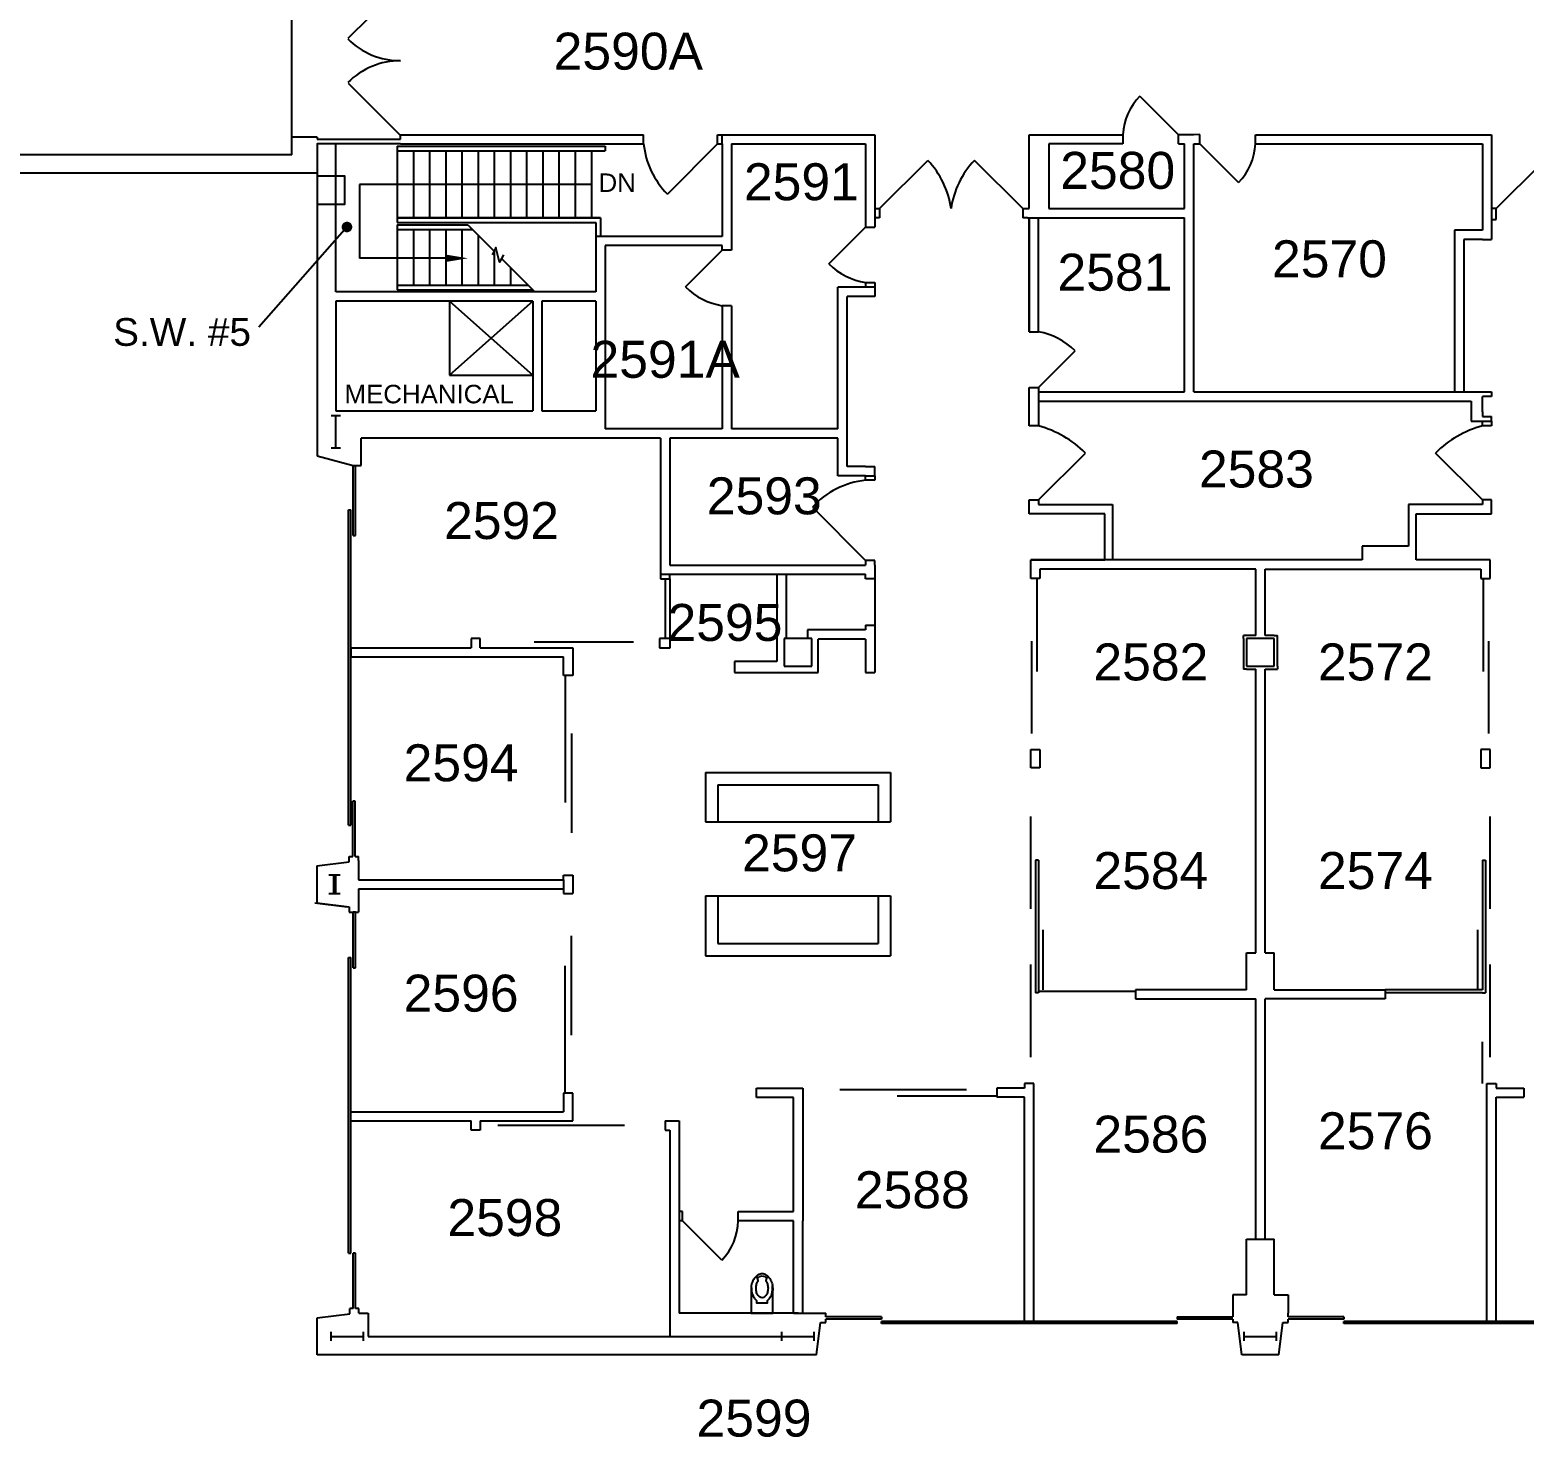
# Model space of a CAD drawing. Header units: inches. Extents: x -3198 to 3293, y 108 to 2903.
# Drawn here: x 82 to 1052, y 108 to 1022 of the extents above; entities that cross this region are included whole.
import ezdxf
from ezdxf.enums import TextEntityAlignment as Align

# ---------------------------------------------------------------- set-up
doc = ezdxf.new("R2010")
doc.units = ezdxf.units.IN
doc.header["$LTSCALE"] = 96
doc.header["$MEASUREMENT"] = 0
doc.layers.get('0').update_dxf_attribs({"linetype": 'CONTINUOUS'})
for name, color, linetype in [('A-ANNO-ROOM', 4, 'CONTINUOUS'), ('A-ANNO-TEXT', 4, 'CONTINUOUS'), ('A-COLS', 5, 'CONTINUOUS'), ('A-DOOR', 2, 'CONTINUOUS'), ('A-FLOR-CASE', 3, 'CONTINUOUS'), ('A-FLOR-PFIX', 2, 'CONTINUOUS'), ('A-FLOR-STRS', 2, 'CONTINUOUS'), ('A-GLAZ', 2, 'CONTINUOUS'), ('A-SHAFT', 1, 'CONTINUOUS'), ('A-WALL-FULL', 6, 'CONTINUOUS')]:
    doc.layers.add(name, color=color, linetype=linetype)
doc.styles.add('ARIAL', font='arial.ttf')
doc.styles.add('ArialN', font='ARIALN.TTF')
doc.dimstyles.new('AB-220', dxfattribs={"dimscale": 220, "dimtxt": 0.070312, "dimasz": 0.0625, "dimexe": 0.0625, "dimexo": 0.125, "dimgap": 0.1875, "dimtad": 0, "dimdec": 4, "dimrnd": 0.0625, "dimzin": 0, "dimdsep": 46, "dimlunit": 4, "dimtxsty": 'ArialN', "dimblk": 'ARCHTICK', "dimcen": 0.0625, "dimclrd": 256, "dimclre": 256, "dimclrt": 256, "dimadec": 0, "dimazin": 0, "dimtfac": 1, "dimtdec": 4, "dimtofl": 0, "dimtmove": 2, "dimatfit": 3, "dimldrblk": 'DOT', "dimfxl": 1, "dimfrac": 2, "dimtolj": 1, "dimtzin": 0, "dimlwd": -1, "dimlwe": -1, "dimarcsym": 0})

# ---------------------------------------------------------------- blocks, each defined once
blk = doc.blocks.new('AH')
blk.add_lwpolyline([(0, 0, 0.05, 0, 0), (0.15, 0, 0, 0, 0)], format="xyseb")
blk = doc.blocks.new('P2477016')
for p, q in [((-3.603083, -23.831759), (-3.603083, -23.831759)), ((-2.504894, -21.068753), (-2.504894, -21.068753))]:
    blk.add_line(p, q)
for points in [[(-6.93083, -16.399601, -0.022673), (-7, -14.875), (-7, 0), (-3.020761, 0), (0, 0), (3.020761, 0), (7, 0), (7, -14.875)], [(-6.937926, -16.211212, -0.074934), (-6.387938, -12.562014, -0.085426), (-4.920528, -9.670474, -0.066386), (-3.550098, -8.264603), (-3.550098, -6.711212), (3.449902, -6.711212), (3.449902, -8.264603, -0.066386), (4.820333, -9.670474, -0.085426), (6.287743, -12.562014, -0.111314), (6.709134, -17.991061)], [(3.991504, -23.722377, -0.562484), (3.158962, -23.529526), (2.424162, -21.300368, -0.238976), (2.492058, -20.853364, 0.08035), (3.421006, -18.976205, 0.074934), (3.837731, -16.211212, 0.074934), (3.421006, -13.446218, 0.085426), (2.414145, -11.462194, 0.066386), (1.597345, -10.624271, 0.330534), (-1.69754, -10.624271, 0.066386), (-2.51434, -11.462194, 0.085426), (-3.521201, -13.446218, 0.074934), (-3.937926, -16.211212, 0.074934), (-3.521201, -18.976205, 0.08035), (-2.592253, -20.853364, -0.238976), (-2.524357, -21.300368), (-3.250575, -23.503493, -0.549653), (-4.069149, -23.710095)], [(0, -25.75, 0.143932), (2.498761, -25.015482, 0.107177), (4.949747, -22.564786, 0.077997), (6.431696, -19.212481, 0.065232), (7, -14.875)], [(-4.023967, -23.748064, 0.06085), (-2.498761, -25.015482, 0.143932), (0, -25.75)], [(-2.976493, -22.67201, 0.063273), (-1.687041, -23.754089, 0.143932), (0, -24.25)], [(0, -24.25, 0.143932), (1.687041, -23.754089, 0.059203), (2.902316, -22.750942)]]:
    blk.add_lwpolyline(points, format="xyb")
for centre, radius, start, end in [((5.443363, -16.211212), 12.38129, 180, 197.141641), ((2.746106, -17.043143), 9.558648, 197.141641, 216.672481), ((1.035634, -18.316811), 7.426057, 216.672481, 226.574161)]:
    blk.add_arc(centre, radius, start, end)
blk = doc.blocks.new('_ArchTick')
at = {"const_width": 0.15}
blk.add_lwpolyline([(-0.5, -0.5), (0.5, 0.5)], dxfattribs=at)
blk = doc.blocks.new('_Dot')
at = {"lineweight": -2}
blk.add_line((-0.5, 0), (-1, 0), dxfattribs=at)
at = {"const_width": 0.5}
blk.add_lwpolyline([(-0.25, 0, 1), (0.25, 0, 1)], format="xyb", close=True, dxfattribs=at)

msp = doc.modelspace()

# ---------------------------------------------------------------- linework, layer by layer
at = {"layer": 'A-ANNO-TEXT'}
for p, q in [((446.3, 921.17), (295.8, 921.17)), ((295.8, 921.17), (295.8, 873.28)), ((366.09, 895.05), (383.25, 877.89)), ((351.82, 873.28), (295.8, 873.28)), ((388.05, 873.09), (409.64, 851.5))]:
    msp.add_line(p, q, dxfattribs=at)
msp.add_lwpolyline([(389.23, 875.46), (386.83, 870.66), (384.43, 880.26), (382.03, 875.46)], dxfattribs=at)
at = {"layer": 'A-COLS'}
for p, q in [((277.58, 771.33), (283.58, 771.33)), ((280.58, 750.33), (280.58, 771.33)), ((277.58, 750.33), (283.58, 750.33)), ((589.5, 626.5), (571.5, 626.5)), ((571.5, 626.5), (571.5, 608.5)), ((589.5, 617.5), (589.5, 626.5)), ((871.5, 626.5), (871.5, 608.5)), ((889.5, 626.5), (871.5, 626.5)), ((889.5, 617.5), (889.5, 626.5)), ((589.5, 608.5), (589.5, 617.5)), ((889.5, 608.5), (889.5, 617.5)), ((571.5, 608.5), (589.5, 608.5)), ((871.5, 608.5), (883.5, 608.5)), ((883.5, 608.5), (889.5, 608.5)), ((281.93, 472.92), (275.93, 472.92)), ((283.26, 472.92), (277.26, 472.92)), ((278.93, 472.92), (278.93, 460.92)), ((280.26, 472.92), (280.26, 460.92)), ((275.93, 460.92), (281.93, 460.92)), ((277.26, 460.92), (283.26, 460.92)), ((277.5, 170.5), (277.5, 176.5)), ((298.5, 170.5), (298.5, 176.5)), ((570, 170.5), (570, 176.5)), ((591, 170.5), (591, 176.5)), ((870, 170.5), (870, 176.5)), ((891, 170.5), (891, 176.5)), ((277.5, 173.5), (298.5, 173.5)), ((570, 173.5), (591, 173.5)), ((870, 173.5), (891, 173.5))]:
    msp.add_line(p, q, dxfattribs=at)
msp.add_lwpolyline([(268.44, 908.5), (286.44, 908.5), (286.44, 926.5), (268.44, 926.5), (268.44, 908.5)], dxfattribs=at)
at = {"layer": 'A-DOOR'}
for p, q in [((288.59, 1016.07), (322.53, 1050.01)), ((288.59, 986.93), (322.53, 952.99)), ((802.29, 978.48), (827.27, 953.5)), ((528.27, 947.5), (495.71, 914.94)), ((866.25, 922.52), (841.27, 947.5)), ((633.27, 905.5), (664.58, 936.81)), ((726.27, 905.5), (694.96, 936.81)), ((1033.5, 905.5), (1062.79, 934.79)), ((600.41, 869.64), (624.27, 893.5)), ((507.41, 854.64), (531.27, 878.5)), ((736.5, 789.5), (760.2, 813.2)), ((736.5, 716.5), (766.87, 746.87)), ((1024.5, 716.5), (994.13, 746.87)), ((589.78, 711.64), (624.27, 677.15)), ((630.27, 665.15), (630.27, 635.15)), ((735.7, 605.15), (735.7, 665.15)), ((1025.3, 605.15), (1025.3, 665.15)), ((409.12, 624.4), (473.62, 624.4)), ((732.24, 564.84), (732.24, 624.84)), ((1028.76, 564.84), (1028.76, 624.84)), ((429.25, 602.18), (429.25, 519.93)), ((433.4, 564.88), (433.4, 500.38)), ((731.44, 450.94), (731.44, 510.94)), ((1029.56, 450.94), (1029.56, 510.94)), ((739.48, 398.5), (739.48, 437.44)), ((1021.52, 398.5), (1021.52, 437.44)), ((433.4, 368.96), (433.4, 433.46)), ((429.25, 331.66), (429.25, 413.9)), ((731.44, 354.78), (731.44, 414.78)), ((1029.56, 354.78), (1029.56, 414.78)), ((1024.52, 337.67), (1024.52, 364.78)), ((607.52, 333.75), (689.76, 333.75)), ((644.82, 329.6), (709.32, 329.6)), ((467.88, 310.3), (385.63, 310.3)), ((530.96, 223.04), (505.5, 248.5))]:
    msp.add_line(p, q, dxfattribs=at)
for centre, radius, start, end in [((322.53, 1050.01), 48.51, 225, 269.96693), ((322.53, 952.99), 48.51, 90.03307, 135), ((828.98, 951.79), 37.75, 135, 177.40115), ((533.65, 952.88), 53.65, 185.75216, 225), ((839.56, 949.21), 37.75, 315, 357.40115), ((623.57, 897.58), 56.76, 8.02447, 43.72949), ((735.97, 897.58), 56.76, 136.27051, 171.97553), ((630.97, 900.2), 43.22, 225, 261.0814), ((537.97, 885.2), 43.22, 225, 261.0814), ((728.91, 781.91), 44.25, 45, 80.12159), ((718.5, 698.5), 68.41, 45, 74.74488), ((1042.5, 698.5), 68.41, 105.25512, 135), ((629.46, 676.2), 53.2, 95.60265, 138.23486), ((505.5, 248.5), 36, 315, 0)]:
    msp.add_arc(centre, radius, start, end, dxfattribs=at)
at = {"layer": 'A-FLOR-CASE'}
for p, q in [((520.5, 539.5), (520.5, 507.5)), ((520.5, 539.5), (640.5, 539.5)), ((640.5, 539.5), (640.5, 507.5)), ((528.5, 531.5), (632.5, 531.5)), ((528.5, 531.5), (528.5, 507.5)), ((632.5, 531.5), (632.5, 507.5)), ((520.5, 507.5), (640.5, 507.5)), ((520.5, 459.5), (640.5, 459.5)), ((520.5, 459.5), (520.5, 420.5)), ((528.5, 459.5), (528.5, 428.5)), ((632.5, 459.5), (632.5, 428.5)), ((640.5, 459.5), (640.5, 420.5)), ((528.5, 428.5), (632.5, 428.5)), ((520.5, 420.5), (640.5, 420.5))]:
    msp.add_line(p, q, dxfattribs=at)
at = {"layer": 'A-FLOR-STRS'}
for p, q in [((251.99, 951.98), (251.99, 1051.02)), ((320.32, 946.11), (320.32, 943.11)), ((320.32, 946.11), (455.36, 946.11)), ((320.32, 943.11), (455.36, 943.11)), ((320.32, 943.11), (320.32, 899.5)), ((330.82, 943.11), (330.82, 899.5)), ((341.32, 943.11), (341.32, 899.5)), ((351.82, 943.11), (351.82, 899.5)), ((362.32, 943.11), (362.32, 899.5)), ((372.82, 943.11), (372.82, 899.5)), ((383.32, 943.11), (383.32, 899.5)), ((393.82, 943.11), (393.82, 899.5)), ((404.32, 943.11), (404.32, 899.5)), ((414.82, 943.11), (414.82, 899.5)), ((425.32, 943.11), (425.32, 899.5)), ((435.82, 943.11), (435.82, 899.5)), ((446.32, 943.11), (446.32, 899.5)), ((455.36, 946.11), (455.36, 943.11)), ((320.27, 899.5), (452.27, 899.5)), ((452.27, 899.5), (320.27, 899.5)), ((320.27, 899.5), (320.27, 896.5)), ((320.27, 896.5), (449.27, 896.5)), ((320.32, 895.05), (366.09, 895.05)), ((320.32, 895.05), (320.32, 892.05)), ((320.32, 892.05), (369.09, 892.05)), ((320.32, 892.05), (320.32, 855.8)), ((330.82, 892.05), (330.82, 855.8)), ((341.32, 892.05), (341.32, 855.8)), ((351.82, 892.05), (351.82, 855.8)), ((362.32, 892.05), (362.32, 855.8)), ((449.27, 896.5), (449.27, 887.5)), ((452.27, 899.5), (452.27, 887.5)), ((372.82, 888.32), (372.82, 855.8)), ((383.32, 878.04), (383.32, 855.8)), ((393.82, 867.32), (393.82, 855.8)), ((320.32, 855.8), (405.35, 855.8)), ((320.32, 855.8), (320.32, 852.8)), ((320.32, 852.8), (408.35, 852.8))]:
    msp.add_line(p, q, dxfattribs=at)
at = {"layer": 'A-GLAZ'}
msp.add_line((736.5, 397.5), (799.5, 397.5), dxfattribs=at)
at = {"layer": 'A-SHAFT'}
for p, q in [((354.27, 845.5), (354.27, 797.5)), ((354.27, 845.5), (408.27, 797.5)), ((408.27, 845.5), (354.27, 797.5)), ((354.27, 797.5), (408.27, 797.5))]:
    msp.add_line(p, q, dxfattribs=at)
at = {"layer": 'A-WALL-FULL'}
for p, q in [((268.5, 951.98), (251.99, 951.98)), ((251.99, 940.52), (251.99, 951.98)), ((268.5, 951.98), (268.5, 950.5)), ((268.5, 950.5), (322.5, 950.5)), ((322.5, 950.5), (322.5, 953.5)), ((322.5, 953.5), (480.27, 953.5)), ((480.27, 947.5), (480.27, 953.5)), ((528.27, 947.5), (528.27, 953.5)), ((528.27, 953.5), (630.27, 953.5)), ((531.27, 947.5), (531.27, 953.5)), ((630.27, 953.5), (630.27, 893.5)), ((730.5, 953.5), (791.27, 953.5)), ((730.5, 905.5), (730.5, 953.5)), ((791.27, 953.5), (791.27, 947.5)), ((827.27, 947.5), (827.27, 953.5)), ((837.27, 953.5), (827.27, 953.5)), ((841.27, 953.52), (837.27, 953.5)), ((841.27, 947.5), (841.27, 953.52)), ((877.27, 947.5), (877.27, 953.5)), ((877.27, 953.5), (1030.5, 953.5)), ((1030.5, 953.5), (1030.5, 885.5)), ((251.99, 940.52), (23.99, 940.52)), ((280.5, 851.5), (280.5, 947.5)), ((322.5, 947.5), (480.27, 947.5)), ((528.27, 947.5), (531.27, 947.5)), ((531.27, 947.5), (531.27, 887.5)), ((537.27, 947.5), (537.27, 887.5)), ((537.27, 947.5), (624.27, 947.5)), ((624.27, 947.5), (624.27, 893.5)), ((791.27, 947.5), (743.27, 947.5)), ((743.27, 947.5), (743.27, 905.5)), ((827.27, 947.5), (831.27, 947.5)), ((831.27, 905.5), (831.27, 947.5)), ((837.27, 786.5), (837.27, 947.5)), ((837.27, 947.5), (841.27, 947.5)), ((877.27, 947.5), (1024.5, 947.5)), ((1024.5, 947.5), (1024.5, 891.5)), ((248.64, 928.52), (-386.01, 928.52)), ((268.49, 928.52), (119.01, 928.52)), ((630.27, 905.5), (633.27, 905.5)), ((633.27, 905.5), (633.27, 899.5)), ((726.27, 905.5), (730.5, 905.5)), ((726.27, 905.5), (726.27, 899.5)), ((743.27, 905.5), (831.27, 905.5)), ((1033.5, 905.5), (1030.5, 905.5)), ((1033.5, 898.5), (1033.5, 905.5)), ((624.27, 893.5), (630.27, 893.5)), ((633.27, 899.5), (630.27, 899.5)), ((729.27, 899.5), (726.27, 899.5)), ((729.27, 899.5), (743.27, 899.5)), ((730.5, 899.5), (730.5, 825.5)), ((730.5, 825.5), (730.5, 899.5)), ((736.5, 825.5), (736.5, 899.5)), ((743.27, 899.5), (831.27, 899.5)), ((831.27, 786.5), (831.27, 899.5)), ((1030.5, 898.5), (1033.5, 898.5)), ((531.27, 887.5), (449.27, 887.5)), ((449.27, 887.5), (449.27, 851.5)), ((449.27, 887.5), (449.27, 851.5)), ((537.27, 887.5), (537.27, 881.5)), ((1024.5, 891.5), (1006.5, 891.5)), ((1006.5, 891.5), (1006.5, 786.5)), ((1024.5, 885.5), (1012.5, 885.5)), ((1012.5, 885.5), (1012.5, 786.5)), ((1024.5, 885.5), (1030.5, 885.5)), ((531.27, 881.5), (455.27, 881.5)), ((455.27, 881.5), (455.27, 762.5)), ((531.27, 878.5), (531.27, 881.5)), ((537.27, 878.5), (531.27, 878.5)), ((537.27, 881.5), (537.27, 878.5)), ((630.27, 854.5), (606.27, 854.5)), ((606.27, 762.5), (606.27, 854.5)), ((624.27, 857.5), (630.27, 857.5)), ((624.27, 857.5), (624.27, 854.5)), ((630.27, 857.5), (630.27, 854.5)), ((630.27, 854.5), (630.27, 848.5)), ((280.48, 845.5), (280.48, 774.3)), ((408.27, 845.5), (280.48, 845.5)), ((449.27, 851.5), (280.5, 851.5)), ((408.27, 845.5), (408.27, 774.3)), ((449.27, 845.5), (414.27, 845.5)), ((414.27, 845.5), (414.27, 774.3)), ((449.27, 845.5), (449.27, 774.3)), ((630.27, 848.5), (612.27, 848.5)), ((612.27, 738.15), (612.27, 848.5)), ((531.27, 842.5), (531.27, 762.5)), ((537.27, 842.5), (531.27, 842.5)), ((537.27, 842.5), (537.27, 762.5)), ((730.5, 825.5), (736.5, 825.5)), ((730.5, 789.5), (736.5, 789.5)), ((730.5, 786.5), (730.5, 789.5)), ((730.5, 764.5), (730.5, 786.5)), ((736.5, 789.5), (736.5, 786.5)), ((736.5, 786.5), (831.27, 786.5)), ((736.5, 786.5), (736.5, 764.5)), ((837.27, 786.5), (1024.5, 786.5)), ((1024.5, 786.5), (1030.5, 786.5)), ((1030.5, 786.5), (1030.5, 783.5)), ((736.5, 780.5), (831.27, 780.5)), ((831.27, 780.5), (837.27, 780.5)), ((837.27, 780.5), (1017.27, 780.5)), ((1017.27, 780.5), (1017.27, 767.5)), ((1024.5, 773.5), (1024.5, 783.5)), ((1030.5, 783.5), (1024.5, 783.5)), ((280.48, 774.3), (408.27, 774.3)), ((414.27, 774.3), (449.27, 774.3)), ((1017.27, 767.5), (1024.5, 767.5)), ((1024.5, 773.5), (1024.5, 770.5)), ((1024.5, 770.5), (1030.5, 770.5)), ((1024.5, 764.5), (1024.5, 767.5)), ((1024.5, 767.5), (1030.5, 767.5)), ((1030.5, 767.5), (1030.5, 770.5)), ((1030.5, 767.5), (1030.5, 764.5)), ((491.27, 756.5), (296.86, 756.5)), ((296.86, 738.85), (296.86, 756.5)), ((531.27, 762.5), (455.27, 762.5)), ((491.27, 756.5), (491.27, 674.15)), ((537.27, 756.5), (497.27, 756.5)), ((606.27, 756.5), (497.27, 756.5)), ((497.27, 756.5), (497.27, 674.15)), ((606.27, 762.5), (537.27, 762.5)), ((606.27, 732.15), (606.27, 756.5)), ((736.5, 764.5), (730.5, 764.5)), ((1030.5, 764.5), (1024.5, 764.5)), ((268.5, 745.06), (291.68, 738.85)), ((291.68, 738.85), (296.86, 738.85)), ((291.75, 693.34), (291.75, 738.85)), ((293.25, 693.34), (293.25, 738.85)), ((624.27, 738.15), (612.27, 738.15)), ((624.27, 738.15), (630.27, 738.15)), ((630.27, 732.15), (630.27, 738.15)), ((624.27, 732.15), (606.27, 732.15)), ((624.27, 732.15), (630.27, 732.15)), ((624.27, 729.15), (624.27, 732.15)), ((630.27, 729.15), (624.27, 729.15)), ((630.27, 732.15), (630.27, 729.15)), ((288.75, 710), (290.25, 710)), ((288.75, 614), (288.75, 710)), ((290.25, 614), (290.25, 710)), ((730.5, 713.5), (730.5, 716.5)), ((730.5, 716.5), (736.5, 716.5)), ((730.5, 707.5), (730.5, 713.5)), ((736.5, 716.5), (736.5, 713.5)), ((736.5, 713.5), (784.5, 713.5)), ((784.5, 713.5), (784.5, 677.5)), ((1024.5, 713.5), (976.5, 713.5)), ((976.5, 713.5), (976.5, 686.5)), ((1030.5, 716.5), (1024.5, 716.5)), ((1024.5, 716.5), (1024.5, 713.5)), ((1030.5, 713.5), (1030.5, 716.5)), ((1030.5, 707.5), (1030.5, 713.5)), ((779.44, 707.5), (730.5, 707.5)), ((779.44, 677.5), (779.44, 707.5)), ((981.56, 677.5), (981.56, 707.5)), ((981.56, 707.5), (1030.5, 707.5)), ((291.75, 693.34), (293.25, 693.34)), ((976.5, 686.5), (946.5, 686.5)), ((946.5, 686.5), (946.5, 677.5)), ((491.27, 674.15), (491.27, 668.15)), ((497.27, 674.15), (624.27, 674.15)), ((630.27, 677.15), (624.27, 677.15)), ((624.27, 677.15), (624.27, 674.15)), ((630.27, 674.15), (630.27, 677.15)), ((630.27, 674.15), (630.27, 668.15)), ((731.44, 677.5), (779.44, 677.5)), ((731.44, 665.5), (731.44, 677.5)), ((946.5, 677.5), (731.44, 677.5)), ((737.44, 671.5), (737.44, 665.5)), ((877.5, 671.5), (737.44, 671.5)), ((877.5, 628.5), (877.5, 671.5)), ((883.5, 628.5), (883.5, 671.5)), ((883.5, 671.5), (1023.56, 671.5)), ((1029.56, 677.5), (981.56, 677.5)), ((1023.56, 671.5), (1023.56, 665.5)), ((1029.56, 665.5), (1029.56, 677.5)), ((491.27, 668.15), (491.27, 665.15)), ((491.27, 668.15), (624.27, 668.15)), ((491.27, 665.15), (497.27, 665.15)), ((494.27, 665.15), (494.27, 626.5)), ((497.27, 668.15), (563.27, 668.15)), ((497.27, 665.15), (497.27, 668.15)), ((497.27, 665.15), (497.27, 626.5)), ((566.74, 668.15), (566.74, 611.5)), ((572.74, 668.15), (572.74, 626.5)), ((624.27, 665.15), (624.27, 668.15)), ((630.27, 665.15), (624.27, 665.15)), ((630.27, 668.15), (630.27, 665.15)), ((737.44, 665.5), (731.44, 665.5)), ((1023.56, 665.5), (1029.56, 665.5)), ((586.63, 632.15), (586.63, 626.5)), ((591.02, 632.15), (586.63, 632.15)), ((624.27, 632.15), (591.02, 632.15)), ((624.27, 635.15), (624.27, 632.15)), ((624.27, 635.15), (630.27, 635.15)), ((630.27, 635.15), (630.27, 604.5)), ((374.25, 626.5), (368.25, 626.5)), ((368.25, 626.5), (368.25, 620.5)), ((374.25, 620.5), (374.25, 626.5)), ((497.5, 626.5), (490.5, 626.5)), ((490.5, 626.5), (490.5, 620.5)), ((497.5, 620.5), (497.5, 626.5)), ((624.27, 626.15), (593.5, 626.15)), ((593.5, 604.5), (593.5, 626.15)), ((624.27, 626.15), (624.27, 604.5)), ((869.5, 626.5), (869.5, 628.5)), ((877.5, 628.5), (869.5, 628.5)), ((869.5, 626.5), (869.5, 608.5)), ((889.5, 628.5), (883.5, 628.5)), ((889.5, 628.5), (891.5, 628.5)), ((891.5, 617.5), (891.5, 628.5)), ((288.75, 601.33), (288.75, 614)), ((290.25, 620.5), (368.25, 620.5)), ((290.25, 620.5), (290.25, 614.5)), ((290.25, 614.5), (428.25, 614.5)), ((290.25, 601.33), (290.25, 614)), ((374.25, 620.5), (434.25, 620.5)), ((428.25, 602.5), (428.25, 614.5)), ((434.25, 620.5), (434.25, 602.5)), ((490.5, 620.5), (497.5, 620.5)), ((539.27, 611.5), (539.27, 604.5)), ((566.74, 611.5), (539.27, 611.5)), ((891.5, 608.5), (891.5, 617.5)), ((288.75, 505.33), (288.75, 601.33)), ((290.25, 505.33), (290.25, 601.33)), ((434.25, 602.5), (428.25, 602.5)), ((539.27, 604.5), (593.5, 604.5)), ((624.27, 604.5), (630.27, 604.5)), ((869.5, 608.5), (869.5, 606.5)), ((871.5, 606.5), (869.5, 606.5)), ((871.5, 606.5), (877.5, 606.5)), ((877.5, 422.5), (877.5, 606.5)), ((883.5, 422.5), (883.5, 606.5)), ((883.5, 606.5), (891.5, 606.5)), ((891.5, 608.5), (891.5, 606.5)), ((731.44, 554.5), (737.44, 554.5)), ((731.44, 548.5), (731.44, 554.5)), ((737.44, 554.5), (737.44, 542.5)), ((1029.56, 554.5), (1023.56, 554.5)), ((1023.56, 554.5), (1023.56, 542.5)), ((1029.56, 548.5), (1029.56, 554.5)), ((731.44, 542.5), (731.44, 548.5)), ((1029.56, 542.5), (1029.56, 548.5)), ((737.44, 542.5), (731.44, 542.5)), ((1023.56, 542.5), (1029.56, 542.5)), ((293.01, 520.92), (291.51, 520.92)), ((291.51, 484.92), (291.51, 520.92)), ((293.01, 484.92), (293.01, 520.92)), ((288.75, 505.33), (290.25, 505.33)), ((289.26, 481.54), (289.26, 484.92)), ((289.26, 484.92), (291.51, 484.92)), ((293.01, 484.92), (295.26, 484.92)), ((295.26, 482.29), (295.26, 484.92)), ((268.26, 478.92), (289.26, 481.54)), ((268.26, 478.92), (268.26, 454.92)), ((295.26, 482.29), (295.26, 469.92)), ((736.5, 482.5), (734.5, 482.5)), ((734.5, 482.5), (734.5, 396.5)), ((736.5, 482.5), (736.5, 396.5)), ((1024.5, 482.5), (1024.5, 398.5)), ((1024.5, 482.5), (1026.5, 482.5)), ((1026.5, 482.5), (1026.5, 396.5)), ((295.26, 469.92), (428.25, 469.92)), ((428.25, 469.92), (428.25, 472.92)), ((428.25, 472.92), (434.25, 472.92)), ((428.25, 469.92), (428.25, 463.92)), ((434.25, 472.92), (434.25, 460.92)), ((295.26, 463.92), (295.26, 451.54)), ((295.26, 463.92), (428.25, 463.92)), ((428.25, 463.92), (428.25, 460.92)), ((428.25, 460.92), (434.25, 460.92)), ((266.93, 454.92), (287.93, 452.29)), ((268.26, 454.92), (289.26, 452.29)), ((289.26, 452.29), (289.26, 448.92)), ((289.26, 448.92), (291.51, 448.92)), ((293.25, 448.9), (291.75, 448.9)), ((291.75, 412.79), (291.75, 448.79)), ((293.01, 448.92), (295.26, 448.92)), ((293.25, 412.79), (293.25, 448.79)), ((295.26, 451.54), (295.26, 448.92)), ((288.75, 323.5), (288.75, 419.5)), ((288.75, 419.5), (290.25, 419.5)), ((290.25, 323.5), (290.25, 419.5)), ((871.5, 398.5), (871.5, 422.5)), ((871.5, 422.5), (877.5, 422.5)), ((883.5, 422.5), (889.5, 422.5)), ((889.5, 398.5), (889.5, 422.5)), ((291.75, 412.79), (293.25, 412.79)), ((799.5, 398.5), (799.5, 392.5)), ((871.5, 398.5), (799.5, 398.5)), ((889.5, 398.5), (961.5, 398.5)), ((1024.5, 398.5), (961.5, 398.5)), ((961.5, 398.5), (961.5, 392.5)), ((736.5, 396.5), (734.5, 396.5)), ((799.5, 392.5), (877.5, 392.5)), ((877.5, 236.5), (877.5, 392.5)), ((883.5, 236.5), (883.5, 392.5)), ((961.5, 392.5), (883.5, 392.5)), ((1024.5, 396.5), (961.5, 396.5)), ((1024.5, 396.5), (1026.5, 396.5)), ((428.25, 331.33), (428.25, 319.33)), ((434.25, 331.33), (428.25, 331.33)), ((434.25, 313.33), (434.25, 331.33)), ((553.5, 328.5), (553.5, 334.5)), ((553.5, 334.5), (583.5, 334.5)), ((583.5, 334.5), (583.5, 248.5)), ((727.5, 334.67), (709.5, 334.67)), ((709.5, 334.67), (709.5, 328.67)), ((733.5, 337.67), (727.5, 337.67)), ((727.5, 337.67), (727.5, 334.67)), ((733.5, 334.67), (733.5, 337.67)), ((733.5, 183.25), (733.5, 334.67)), ((1027.5, 337.67), (1033.5, 337.67)), ((1027.5, 334.67), (1027.5, 337.67)), ((1027.5, 183.25), (1027.5, 334.67)), ((1033.5, 337.67), (1033.5, 334.67)), ((1033.5, 334.67), (1051.5, 334.67)), ((1051.5, 334.67), (1051.5, 328.67)), ((288.75, 227.5), (288.75, 323.5)), ((290.25, 227.5), (290.25, 323.5)), ((577.5, 328.5), (553.5, 328.5)), ((577.5, 254.5), (577.5, 328.5)), ((727.5, 328.67), (709.5, 328.67)), ((727.5, 183.25), (727.5, 328.67)), ((1033.5, 328.67), (1051.5, 328.67)), ((1033.5, 183.25), (1033.5, 328.67)), ((290.25, 319.33), (428.25, 319.33)), ((290.25, 313.33), (368.25, 313.33)), ((368.25, 307.33), (368.25, 313.33)), ((374.25, 313.33), (434.25, 313.33)), ((374.25, 313.33), (374.25, 307.33)), ((494.25, 313.33), (494.25, 307.33)), ((494.25, 313.33), (503.25, 313.33)), ((503.25, 313.33), (503.25, 188.5)), ((374.25, 307.33), (368.25, 307.33)), ((494.25, 307.33), (497.25, 307.33)), ((497.25, 307.33), (497.25, 173.5)), ((290.25, 293.2), (290.25, 299.2)), ((505.5, 254.5), (503.25, 254.5)), ((505.5, 248.5), (505.5, 254.5)), ((541.5, 248.5), (541.5, 254.5)), ((541.5, 254.5), (577.5, 254.5)), ((505.5, 248.5), (503.25, 248.5)), ((577.5, 248.5), (541.5, 248.5)), ((577.5, 188.5), (577.5, 248.5)), ((583.5, 188.5), (583.5, 248.5)), ((871.5, 200.5), (871.5, 236.5)), ((871.5, 236.5), (889.5, 236.5)), ((877.5, 236.5), (883.5, 236.5)), ((889.5, 200.5), (889.5, 236.5)), ((288.75, 227.5), (290.25, 227.5)), ((293.25, 227.5), (291.75, 227.5)), ((291.75, 191.5), (291.75, 227.5)), ((293.25, 191.5), (293.25, 227.5)), ((871.5, 200.5), (862.5, 200.5)), ((862.5, 200.5), (862.5, 188.5)), ((889.5, 200.5), (898.5, 200.5)), ((898.5, 200.5), (898.5, 188.5)), ((268.5, 185.5), (289.5, 188.12)), ((268.5, 161.5), (268.5, 185.5)), ((289.5, 188.12), (289.5, 191.5)), ((291.75, 191.5), (289.5, 191.5)), ((295.5, 191.5), (293.25, 191.5)), ((295.5, 188.5), (295.5, 191.5)), ((295.5, 188.5), (301.5, 188.5)), ((301.5, 188.5), (301.5, 173.5)), ((580.5, 188.5), (503.25, 188.5)), ((577.5, 188.5), (583.5, 188.5)), ((580.5, 188.5), (598.5, 188.5)), ((598.5, 186.25), (598.5, 188.5)), ((634.5, 186.25), (598.5, 186.25)), ((598.5, 182.5), (598.5, 184.75)), ((634.5, 184.75), (598.5, 184.75)), ((634.5, 186.25), (634.5, 184.75)), ((826.5, 186.25), (826.5, 184.75)), ((826.5, 186.25), (862.5, 186.25)), ((862.5, 184.75), (826.5, 184.75)), ((862.5, 188.5), (862.5, 186.25)), ((862.5, 184.75), (862.5, 182.5)), ((898.5, 186.25), (898.5, 188.5)), ((934.5, 186.25), (898.5, 186.25)), ((898.5, 182.5), (898.5, 184.75)), ((934.5, 184.75), (898.5, 184.75)), ((934.5, 186.25), (934.5, 184.75)), ((592.5, 161.5), (595.12, 182.5)), ((595.12, 182.5), (598.5, 182.5)), ((634.5, 181.75), (634.5, 183.25)), ((730.5, 183.25), (634.5, 183.25)), ((730.5, 181.75), (634.5, 181.75)), ((826.5, 183.25), (730.5, 183.25)), ((826.5, 181.75), (730.5, 181.75)), ((826.5, 181.75), (826.5, 183.25)), ((865.88, 182.5), (862.5, 182.5)), ((868.5, 161.5), (865.88, 182.5)), ((892.5, 161.5), (895.13, 182.5)), ((895.13, 182.5), (898.5, 182.5)), ((1030.5, 183.25), (934.5, 183.25)), ((934.5, 181.75), (934.5, 183.25)), ((1030.5, 181.75), (934.5, 181.75)), ((1126.5, 183.25), (1030.5, 183.25)), ((1126.5, 181.75), (1030.5, 181.75)), ((301.5, 173.5), (556.5, 173.5)), ((556.5, 173.5), (570, 173.5)), ((592.5, 161.5), (268.5, 161.5)), ((892.5, 161.5), (868.5, 161.5))]:
    msp.add_line(p, q, dxfattribs=at)
msp.add_lwpolyline([(322.5, 947.5), (268.5, 947.5), (268.5, 902.5), (268.5, 745.06)], dxfattribs=at)

# ---------------------------------------------------------------- block references
at = {"layer": 'A-ANNO-TEXT', "xscale": 96, "yscale": 96, "zscale": 96}
msp.add_blockref('AH', (351.82, 873.28), dxfattribs=at)
at = {"layer": 'A-FLOR-PFIX', "xscale": -1, "rotation": 179.9999999999995}
msp.add_blockref('P2477016', (557.12, 188.5), dxfattribs=at)

# ---------------------------------------------------------------- texts
at = {"layer": 'A-ANNO-ROOM', "style": 'ARIAL'}
for s, height, p in [('2590A', 24, (470.32, 995.71)), ('2580', 24, (787.88, 918.34)), ('2591', 24, (582.61, 910.95)), ('2570', 24, (925.27, 860.93)), ('2581', 24, (786.08, 852.24)), ('S.W. #5', 18, (180.73, 816.44)), ('2591A', 24, (494.24, 795.69)), ('2583', 24, (877.88, 724.49)), ('2593', 24, (558.52, 707.07)), ('2592', 24, (388.04, 691.05)), ('2595', 24, (533.04, 624.9)), ('2582', 24, (809.39, 599.27)), ('2572', 24, (955.11, 599.27)), ('2594', 24, (361.81, 533.79)), ('2597', 24, (581.4, 475.34)), ('2584', 24, (809.39, 463.85)), ('2574', 24, (955.11, 463.85)), ('2596', 24, (361.81, 384.27)), ('2586', 24, (809.39, 292.75)), ('2576', 24, (955.11, 294.93)), ('2588', 24, (654.61, 256.66)), ('2598', 24, (390.19, 238.61)), ('2599', 24, (551.88, 108.44))]:
    msp.add_text(s, height=height, dxfattribs=at).set_placement(p, align=Align.CENTER)
at = {"layer": 'A-ANNO-TEXT', "style": 'ARIAL'}
for s, p in [('DN', (451, 916.33)), ('MECHANICAL', (286.18, 779.14))]:
    msp.add_text(s, height=12, dxfattribs=at).set_placement(p)

# ---------------------------------------------------------------- leaders
at = {"layer": 'A-ANNO-ROOM'}
msp.add_leader([(287.76, 893.57), (230.48, 828.56)], dimstyle='AB-220', override={"dimasz": 0.03125}, dxfattribs=at)

doc.saveas('drawing.dxf')
